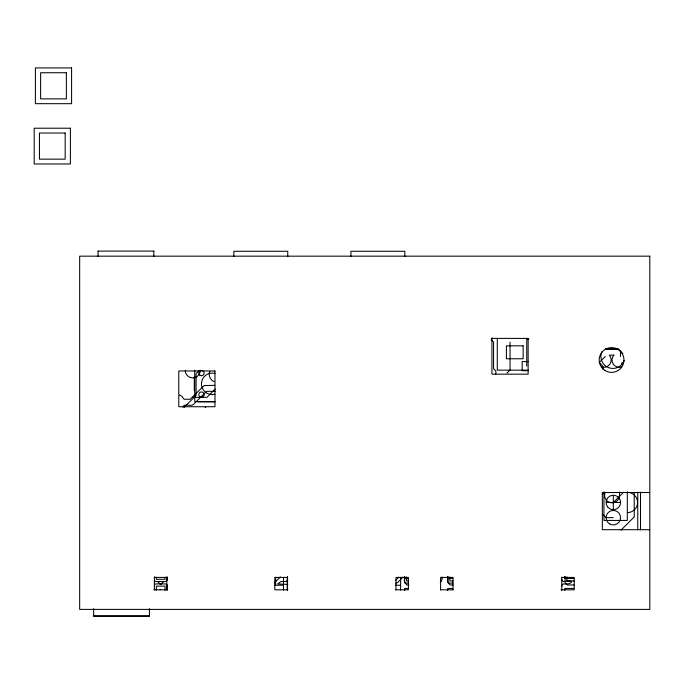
<?xml version="1.0" encoding="UTF-8"?>
<svg xmlns="http://www.w3.org/2000/svg" width="684" height="684" viewBox="0 0 684 684"><rect width="100%" height="100%" fill="white"/><g stroke="black" fill="none" stroke-linecap="round" stroke-linejoin="round"><path stroke-width="1.03" d="M149.437 608.666L149.428 616.062L93.665 616.07L93.631 608.64M153.849 256.406L153.849 251.096M287.759 256.594L287.759 251.276L233.843 251.267L233.843 256.577M404.851 256.594L404.851 251.276L350.935 251.267L350.943 256.577M98.043 256.389L98.051 251.105M283.501 590.078L283.527 577.356M400.602 590.078L400.619 577.356M619.542 492.018L619.516 495.832A7.49 7.49 0 0 1 610.316 502.646A7.49 7.49 0 0 1 605.16 492.42M182.885 407.074C184.475 402.602 190.503 407.16 193.512 404.398L206.577 391.333L215.092 391.333M199.078 370.677L196.094 373.669L196.094 395.412L184.082 407.416M215.161 389.085L206.927 397.318L192.777 397.318M163.775 581.486L160.672 584.589L157.577 581.486M160.099 589.813L160.672 589.232M274.481 582.828L280.354 576.954M506.972 373.071L510.033 370.001L510.033 342.12M599.329 362.426L605.28 356.475M395.779 580.28L398.755 577.296M402.902 577.262L397.832 582.332L395.779 583.178M602.04 494.352L604.169 492.224M613.326 502.466L623.628 492.164M621.072 530.074L634.23 516.907L634.23 492.403M98.043 251.096L153.815 251.096M528.852 339.204L526.74 339.204L526.74 366.145M605.759 348.874L618.259 348.874L620.491 351.097L620.491 356.475M605.673 349.122L618.302 349.353M613.847 355.133L609.333 355.133A7.336 7.336 0 0 1 603.681 367.334L601.604 367.086M528.262 361.588L522.183 361.588L522.183 370.711L528.262 370.711M528.014 370.164L497.285 370.164L497.285 338.366M214.827 385.323L204.183 385.554L190.143 399.268L184.056 399.251L182.038 396.549A7.798 7.798 0 0 0 179.567 395.01M214.879 401.636L194.743 401.636L194.743 370.224M197.838 401.807L214.896 401.807M649.8 492.514L602.347 492.514L602.347 529.698L649.8 529.698M606.682 502.466L619.969 502.466M613.326 517.668L606.092 517.668L602.382 513.958M154.387 577.416L166.785 577.416L166.785 589.813M561.803 577.416L574.192 577.416L574.192 589.813L560.948 589.813M404.612 578.502L408.604 578.502M447.687 578.502L452.68 578.502M573.765 578.502L564.787 578.502L564.787 576.501M408.587 580.938L406.493 580.938L406.493 576.945M452.979 580.938L449.833 580.938L449.833 576.945M574.261 580.938L566.933 580.938L566.933 576.945M408.587 583.084L406.493 583.084A2.146 2.146 0 0 1 404.347 580.938L404.347 576.834M452.979 583.084L449.833 583.084A2.146 2.146 0 0 1 447.687 580.938L447.687 576.501M408.793 584.974L406.886 584.974L404.612 582.691L404.612 576.501M453.082 584.974L450.234 584.974L447.952 582.691L447.952 576.603M573.979 584.974L567.327 584.974L565.044 582.691L565.044 576.603M274.994 585.239L283.441 585.239M395.258 585.239L400.542 585.239M408.604 588.445L404.612 588.445L404.612 590.437M452.68 588.445L447.687 588.445L447.687 590.437M573.765 588.445L564.787 588.445L564.787 590.437M153.917 589.813L167.195 589.813M287.776 589.813L274.806 589.813L274.806 577.416L287.194 577.416L287.194 589.813M395.549 589.813L408.399 589.813L408.399 577.416L396.002 577.416L396.002 589.813M440.368 589.813L453.176 589.813M93.631 616.07L149.437 616.07M287.793 584.444L277.644 583.914L280.953 581.537L285.425 581.537A2.223 2.223 0 0 0 287.648 579.314M622.902 353.585L621.953 352.747M619.858 350.576L621.585 352.303M599.509 362.811L603.057 366.359L603.057 369.514M491.565 340.034L493.566 342.034L493.566 368.642L495.84 370.925L495.84 374.114M442.061 577.116L442.112 577.954M640.506 492.172L640.506 529.809M637.762 492.326L637.762 529.698M627.305 491.899L627.305 520.43L603.955 520.43L603.955 491.899M621.867 362.768L621.867 364.401M613.326 495.823L613.326 509.101M561.803 577.253L561.803 590.266M452.996 589.813L452.996 577.416L440.599 577.416L440.599 589.813M287.511 576.501L287.511 590.437M275.661 577.313L275.661 584.76M194.273 376.987L194.273 390.718M167.229 577.253L167.229 579.314A2.223 2.223 0 0 1 165.015 581.537L156.337 581.537A2.223 2.223 0 0 1 154.413 580.425M167.135 584.863L167.229 590.266M166.982 576.783L166.982 579.981M165.015 577.253L165.015 579.314L156.337 579.314L156.337 577.253M165.015 590.266L165.015 586.137L156.337 586.137L156.337 590.266M154.387 576.783L154.387 589.95M167.229 586.137A2.223 2.223 0 0 0 165.015 583.914L156.337 583.914A2.223 2.223 0 0 0 154.413 585.025M561.803 579.314A2.223 2.223 0 0 0 564.018 581.537C577.048 579.305 570.43 585.145 564.018 583.914A2.223 2.223 0 0 0 561.803 586.137M621.542 366.992A7.336 7.336 0 0 1 613.83 355.141M491.223 339.461A6.943 6.943 0 0 1 492.129 337.887M214.032 381.587A7.798 7.798 0 0 1 209.817 371.403M200.309 370.377A7.533 7.533 0 0 1 192.777 377.91A7.533 7.533 0 0 1 185.244 370.377M205.097 407.313A0.915 0.915 0 0 1 205.687 407.313M214.956 394.275A10.773 10.773 0 0 1 201.455 383.852A10.773 10.773 0 0 1 214.956 373.421M624.15 360.519A11.97 11.97 0 0 1 608.444 367.599A11.97 11.97 0 0 1 601.929 351.644M627.416 492.283A10.175 10.175 0 0 1 637.591 502.466A10.175 10.175 0 0 1 627.416 512.641M442.112 578.091A6.336 6.336 0 0 1 440.222 582.511M71.589 67.93L35.388 67.93L35.388 103.686L71.589 103.686L71.589 67.93M66.357 72.743L40.63 72.743L40.63 98.864L66.357 98.864L66.357 72.743M70.401 128.216L34.2 128.216L34.2 163.972L70.401 163.972L70.401 128.216M65.168 133.029L39.433 133.029L39.433 159.158L65.168 159.158L65.168 133.029M649.8 256.167L79.669 256.167L79.669 609.401L649.8 609.401L649.8 256.167M528.134 338.409L491.933 338.409L491.933 374.165L528.134 374.165L528.134 338.409M523.132 345.83L506.408 345.83L506.408 358.758L523.132 358.758L523.132 345.83M214.981 370.976L178.78 370.976L178.78 406.732L214.981 406.732L214.981 370.976M604.767 370.352A12.397 12.397 0 0 0 623.962 360.724A12.397 12.397 0 0 0 606.033 348.917A12.397 12.397 0 0 0 604.767 370.352M200.113 375.388A2.676 2.676 0 0 0 204.131 373.071A2.676 2.676 0 0 0 200.113 370.754A2.676 2.676 0 0 0 200.113 375.388M200.113 396.942A2.676 2.676 0 0 0 204.131 394.625A2.676 2.676 0 0 0 200.113 392.308A2.676 2.676 0 0 0 200.113 396.942M607.589 506.87A7.233 7.233 0 0 0 620.012 505.237A7.233 7.233 0 0 0 612.385 495.293A7.233 7.233 0 0 0 607.589 506.87M609.709 523.935A7.233 7.233 0 0 0 620.559 517.668A7.233 7.233 0 0 0 609.709 511.41A7.233 7.233 0 0 0 609.709 523.935"/></g></svg>
